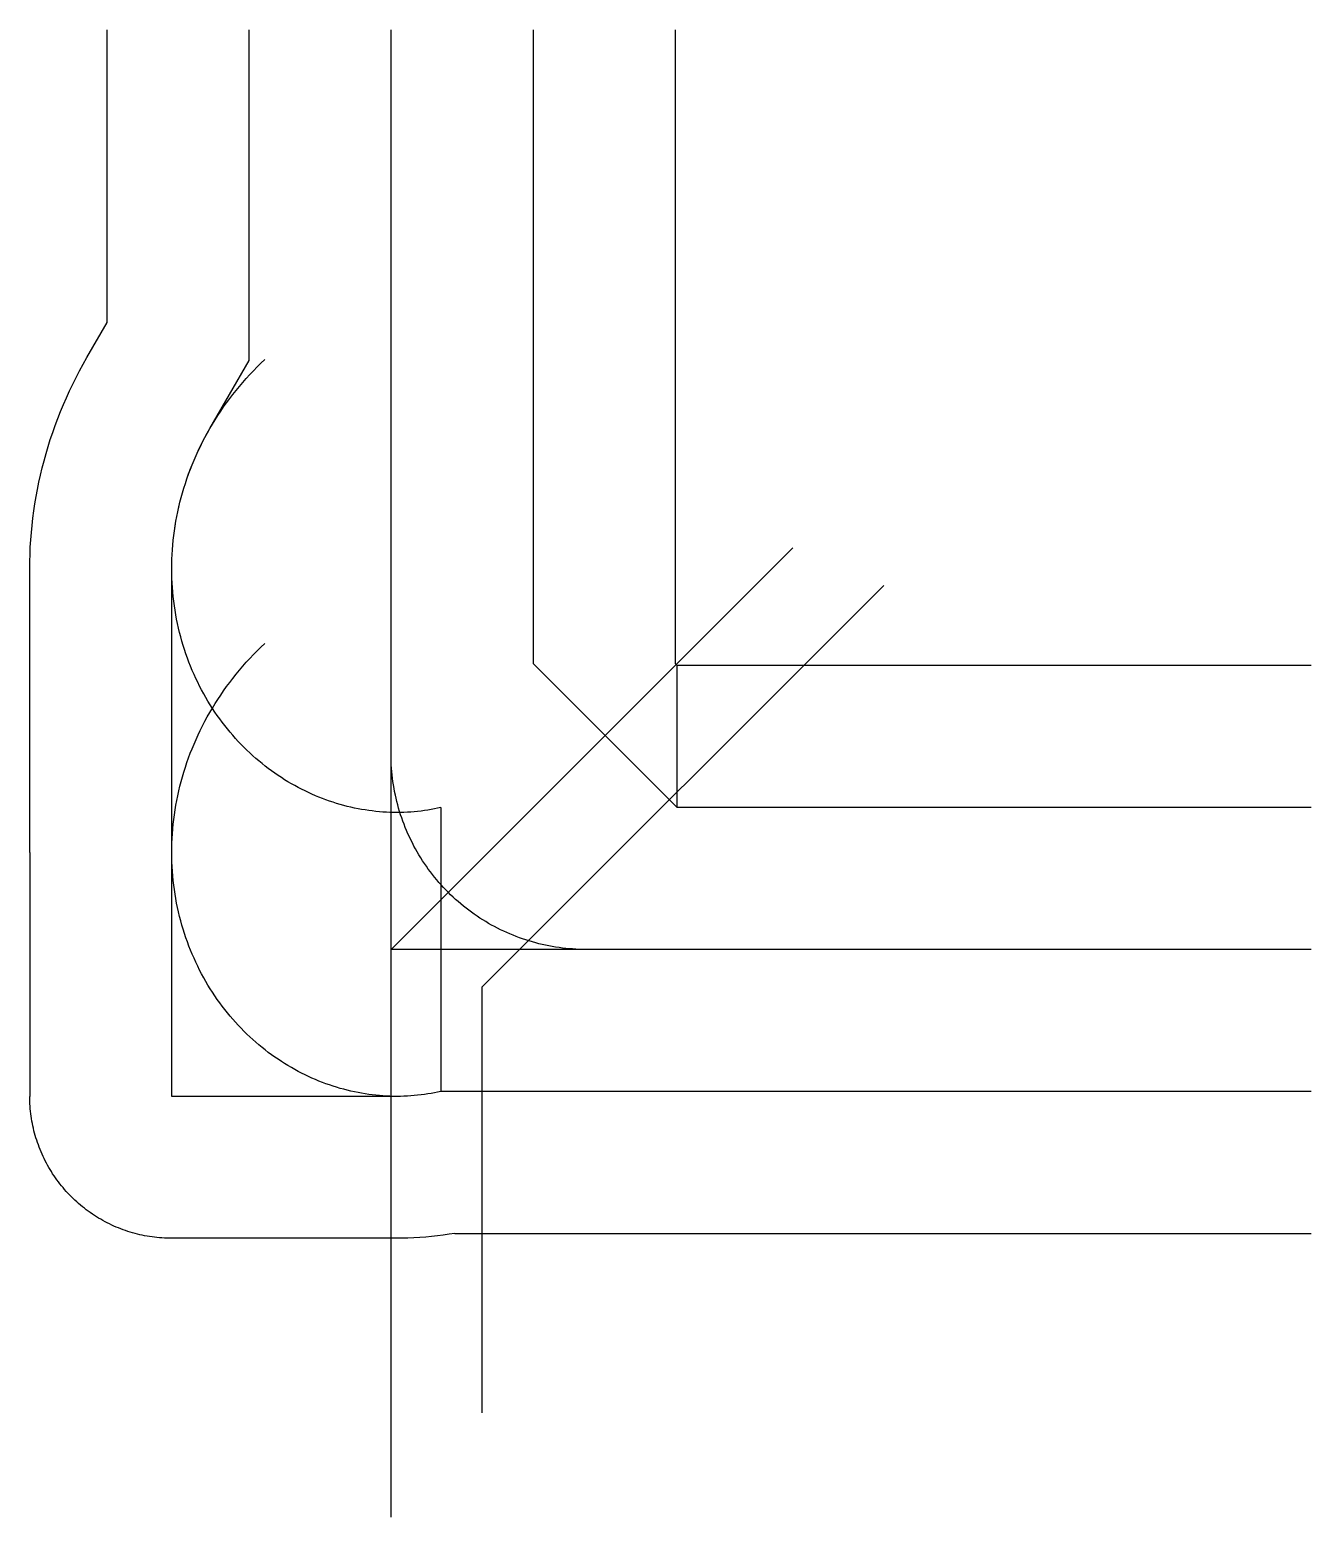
# Model space of a CAD drawing. Header units: metres. Extents: x -5890 to 15000, y -9260 to 15000.
import ezdxf

# ---------------------------------------------------------------- set-up
doc = ezdxf.new("R2010")
doc.units = ezdxf.units.M

msp = doc.modelspace()

# ---------------------------------------------------------------- linework, layer by layer
at = {"color": 1}
for p, q in [((-4630, 10224), (-4630, 15000)), ((-2315, 9604), (-2315, 15000)), ((0, 0), (0, 15000)), ((2315, 15000), (2315, 4663)), ((4630, 15000), (4630, 4663)), ((-4959, 9654), (-4630, 10224)), ((-2954, 8497), (-2315, 9604)), ((-5890, 1582), (-5890, 6212)), ((-3575, 1582), (-3575, 6212)), ((4663, 2315), (2315, 4663)), ((4663, 4630), (4630, 4663)), ((15000, 4630), (4663, 4630)), ((4663, 2315), (4663, 4630)), ((812, 2315), (812, -2315)), ((15000, 2315), (4663, 2315)), ((-5890, 1582), (-5890, -2396)), ((-5890, 1582), (-5890, 1582)), ((-3575, -2396), (-3575, 1582)), ((-3575, 1582), (-3575, 1582)), ((15000, 0), (0, 0)), ((95, -2396), (-3575, -2396)), ((15000, -2315), (812, -2315)), ((95, -4711), (-3575, -4711)), ((1039, -4630), (15000, -4630))]:
    msp.add_line(p, q, dxfattribs=at)
for points in [[(15000, 0), (3181, 0), (3125, 0), (3070, 2), (3014, 4), (2959, 8), (2903, 12), (2848, 17), (2793, 24), (2738, 31), (2683, 39), (2628, 48), (2574, 58), (2519, 70), (2465, 82), (2411, 94), (2357, 108), (2304, 123), (2251, 139), (2198, 156), (2145, 173), (2093, 192), (2041, 211), (1989, 232), (1938, 253), (1887, 275), (1836, 298), (1786, 322), (1737, 347), (1687, 372), (1639, 399), (1590, 426), (1542, 454), (1495, 483), (1448, 513), (1402, 544), (1356, 575), (1311, 607), (1266, 640), (1222, 674), (1179, 709), (1136, 744), (1094, 780), (1052, 817), (1011, 854), (971, 893), (932, 932), (893, 971), (854, 1011), (817, 1052), (780, 1094), (744, 1136), (709, 1179), (674, 1222), (640, 1266), (607, 1311), (575, 1356), (544, 1402), (513, 1448), (483, 1495), (454, 1542), (426, 1590), (399, 1639), (372, 1687), (347, 1737), (322, 1786), (298, 1836), (275, 1887), (253, 1938), (232, 1989), (211, 2041), (192, 2093), (173, 2145), (156, 2198), (139, 2251), (123, 2304), (108, 2357), (94, 2411), (82, 2465), (70, 2519), (58, 2574), (48, 2628), (39, 2683), (31, 2738), (24, 2793), (17, 2848), (12, 2903), (8, 2959), (4, 3014), (2, 3070), (0, 3125), (0, 3181), (0, 3181), (0, 15000)], [(-5890, 6212), (-5889, 6329), (-5886, 6446), (-5881, 6564), (-5874, 6681), (-5864, 6799), (-5853, 6916), (-5840, 7034), (-5824, 7152), (-5807, 7269), (-5787, 7387), (-5765, 7504), (-5741, 7621), (-5715, 7738), (-5687, 7854), (-5657, 7971), (-5625, 8087), (-5591, 8202), (-5555, 8317), (-5516, 8432), (-5476, 8546), (-5433, 8660), (-5389, 8773), (-5342, 8886), (-5293, 8998), (-5243, 9109), (-5190, 9220), (-5135, 9330), (-5078, 9439), (-5020, 9547), (-4959, 9654), (-4959, 9654)], [(812, 2315), (759, 2303), (706, 2292), (652, 2282), (598, 2273), (543, 2265), (489, 2258), (433, 2252), (378, 2246), (322, 2242), (266, 2238), (210, 2236), (153, 2234), (96, 2234), (39, 2234), (-18, 2236), (-75, 2238), (-133, 2242), (-190, 2246), (-248, 2252), (-306, 2259), (-364, 2266), (-422, 2275), (-481, 2285), (-539, 2295), (-597, 2307), (-655, 2320), (-714, 2334), (-772, 2349), (-830, 2365), (-888, 2382), (-946, 2401), (-1004, 2420), (-1061, 2440), (-1119, 2462), (-1176, 2484), (-1233, 2508), (-1290, 2533), (-1347, 2559), (-1403, 2585), (-1459, 2613), (-1515, 2642), (-1571, 2673), (-1626, 2704), (-1681, 2736), (-1735, 2769), (-1789, 2804), (-1843, 2839), (-1896, 2876), (-1948, 2913), (-2001, 2952), (-2052, 2991), (-2103, 3032), (-2154, 3074), (-2204, 3116), (-2253, 3160), (-2302, 3205), (-2350, 3250), (-2398, 3297), (-2445, 3345), (-2491, 3393), (-2537, 3443), (-2581, 3494), (-2625, 3545), (-2668, 3597), (-2711, 3651), (-2753, 3705), (-2793, 3760), (-2833, 3816), (-2872, 3873), (-2911, 3931), (-2948, 3989), (-2985, 4049), (-3020, 4109), (-3055, 4170), (-3088, 4232), (-3121, 4294), (-3152, 4358), (-3183, 4422), (-3212, 4487), (-3241, 4552), (-3268, 4618), (-3295, 4685), (-3320, 4753), (-3344, 4821), (-3367, 4890), (-3389, 4959), (-3410, 5029), (-3429, 5099), (-3448, 5170), (-3465, 5242), (-3481, 5314), (-3496, 5387), (-3509, 5460), (-3522, 5533), (-3533, 5607), (-3543, 5681), (-3551, 5756), (-3558, 5831), (-3564, 5906), (-3569, 5982), (-3572, 6058), (-3574, 6134), (-3575, 6211), (-3574, 6287), (-3572, 6364), (-3569, 6441), (-3564, 6518), (-3558, 6596), (-3551, 6673), (-3542, 6750), (-3532, 6828), (-3520, 6906), (-3507, 6983), (-3493, 7061), (-3477, 7138), (-3460, 7216), (-3442, 7293), (-3422, 7370), (-3400, 7447), (-3378, 7524), (-3353, 7601), (-3328, 7677), (-3301, 7753), (-3273, 7829), (-3243, 7905), (-3212, 7980), (-3179, 8055), (-3145, 8130), (-3110, 8204), (-3073, 8277), (-3035, 8351), (-2996, 8423), (-2955, 8496), (-2912, 8567), (-2869, 8639), (-2824, 8709), (-2778, 8779), (-2730, 8848), (-2681, 8917), (-2631, 8985), (-2579, 9052), (-2526, 9119), (-2472, 9184), (-2417, 9249), (-2360, 9314), (-2302, 9377), (-2243, 9439), (-2183, 9501), (-2121, 9562), (-2058, 9621), (-2058, 9621)], [(-3575, 6212), (-3574, 6289), (-3572, 6365), (-3569, 6443), (-3564, 6520), (-3558, 6597), (-3551, 6674), (-3542, 6752), (-3532, 6829), (-3520, 6907), (-3507, 6985), (-3493, 7062), (-3477, 7140), (-3460, 7217), (-3441, 7294), (-3421, 7371), (-3400, 7449), (-3377, 7525), (-3353, 7602), (-3327, 7678), (-3300, 7755), (-3272, 7831), (-3242, 7906), (-3211, 7981), (-3179, 8056), (-3145, 8131), (-3109, 8205), (-3072, 8279), (-3034, 8352), (-2995, 8425), (-2954, 8497), (-2954, 8497)], [(0, -9260), (0, 0), (6548, 6548)], [(8030, 5934), (1482, -614), (1482, -7559)], [(812, -2315), (759, -2327), (706, -2338), (652, -2348), (598, -2357), (543, -2365), (489, -2372), (433, -2378), (378, -2384), (322, -2388), (266, -2392), (210, -2394), (153, -2396), (96, -2396), (39, -2396), (-18, -2394), (-75, -2392), (-133, -2388), (-190, -2384), (-248, -2378), (-306, -2371), (-364, -2364), (-422, -2355), (-481, -2345), (-539, -2335), (-597, -2323), (-655, -2310), (-714, -2296), (-772, -2281), (-830, -2265), (-888, -2248), (-946, -2229), (-1004, -2210), (-1061, -2190), (-1119, -2168), (-1176, -2146), (-1233, -2122), (-1290, -2097), (-1347, -2071), (-1403, -2045), (-1459, -2017), (-1515, -1988), (-1571, -1957), (-1626, -1926), (-1681, -1894), (-1735, -1861), (-1789, -1826), (-1843, -1791), (-1896, -1754), (-1948, -1717), (-2001, -1678), (-2052, -1639), (-2103, -1598), (-2154, -1556), (-2204, -1514), (-2253, -1470), (-2302, -1425), (-2350, -1380), (-2398, -1333), (-2445, -1285), (-2491, -1237), (-2537, -1187), (-2581, -1136), (-2625, -1085), (-2668, -1033), (-2711, -979), (-2753, -925), (-2793, -870), (-2833, -814), (-2872, -757), (-2911, -699), (-2948, -641), (-2985, -581), (-3020, -521), (-3055, -460), (-3088, -398), (-3121, -336), (-3152, -272), (-3183, -208), (-3212, -143), (-3241, -78), (-3268, -12), (-3295, 55), (-3320, 123), (-3344, 191), (-3367, 260), (-3389, 329), (-3410, 399), (-3429, 469), (-3448, 540), (-3465, 612), (-3481, 684), (-3496, 757), (-3509, 830), (-3522, 903), (-3533, 977), (-3543, 1051), (-3551, 1126), (-3558, 1201), (-3564, 1276), (-3569, 1352), (-3572, 1428), (-3574, 1504), (-3575, 1581), (-3574, 1657), (-3572, 1734), (-3569, 1811), (-3564, 1888), (-3558, 1966), (-3551, 2043), (-3542, 2120), (-3532, 2198), (-3520, 2276), (-3507, 2353), (-3493, 2431), (-3477, 2508), (-3460, 2586), (-3442, 2663), (-3422, 2740), (-3400, 2817), (-3378, 2894), (-3353, 2971), (-3328, 3047), (-3301, 3123), (-3273, 3199), (-3243, 3275), (-3212, 3350), (-3179, 3425), (-3145, 3500), (-3110, 3574), (-3073, 3647), (-3035, 3721), (-2996, 3793), (-2955, 3866), (-2912, 3937), (-2869, 4009), (-2824, 4079), (-2778, 4149), (-2730, 4218), (-2681, 4287), (-2631, 4355), (-2579, 4422), (-2526, 4489), (-2472, 4554), (-2417, 4619), (-2360, 4684), (-2302, 4747), (-2243, 4809), (-2183, 4871), (-2121, 4932), (-2058, 4991), (-2058, 4991)], [(-3575, -4711), (-3615, -4711), (-3656, -4710), (-3696, -4708), (-3737, -4705), (-3777, -4702), (-3817, -4698), (-3857, -4694), (-3897, -4689), (-3937, -4683), (-3977, -4676), (-4017, -4669), (-4056, -4660), (-4096, -4652), (-4135, -4642), (-4174, -4632), (-4213, -4621), (-4252, -4610), (-4290, -4598), (-4329, -4585), (-4367, -4571), (-4405, -4557), (-4442, -4542), (-4480, -4527), (-4517, -4511), (-4553, -4494), (-4590, -4477), (-4626, -4459), (-4662, -4440), (-4697, -4421), (-4733, -4401), (-4767, -4380), (-4802, -4359), (-4836, -4338), (-4870, -4315), (-4903, -4292), (-4936, -4269), (-4968, -4245), (-5000, -4220), (-5032, -4195), (-5063, -4169), (-5094, -4143), (-5124, -4116), (-5154, -4089), (-5183, -4061), (-5212, -4033), (-5240, -4004), (-5268, -3975), (-5295, -3945), (-5322, -3915), (-5348, -3884), (-5374, -3853), (-5399, -3821), (-5424, -3789), (-5448, -3757), (-5471, -3724), (-5494, -3691), (-5517, -3657), (-5538, -3623), (-5559, -3588), (-5580, -3554), (-5600, -3518), (-5619, -3483), (-5638, -3447), (-5656, -3411), (-5673, -3374), (-5690, -3338), (-5706, -3301), (-5721, -3263), (-5736, -3226), (-5750, -3188), (-5764, -3150), (-5777, -3111), (-5789, -3073), (-5800, -3034), (-5811, -2995), (-5821, -2956), (-5831, -2917), (-5839, -2877), (-5847, -2838), (-5855, -2798), (-5862, -2758), (-5867, -2718), (-5873, -2678), (-5877, -2638), (-5881, -2598), (-5884, -2558), (-5887, -2517), (-5889, -2477), (-5890, -2436), (-5890, -2396)], [(812, -2315), (759, -2327), (706, -2338), (652, -2348), (598, -2357), (543, -2365), (489, -2372), (433, -2378), (378, -2384), (322, -2388), (266, -2392), (210, -2394), (153, -2396), (96, -2396), (95, -2396)], [(1039, -4630), (945, -4645), (851, -4659), (756, -4672), (660, -4682), (565, -4691), (469, -4699), (372, -4704), (275, -4708), (178, -4710), (95, -4711)]]:
    msp.add_lwpolyline(points, dxfattribs=at)

doc.saveas('drawing.dxf')
